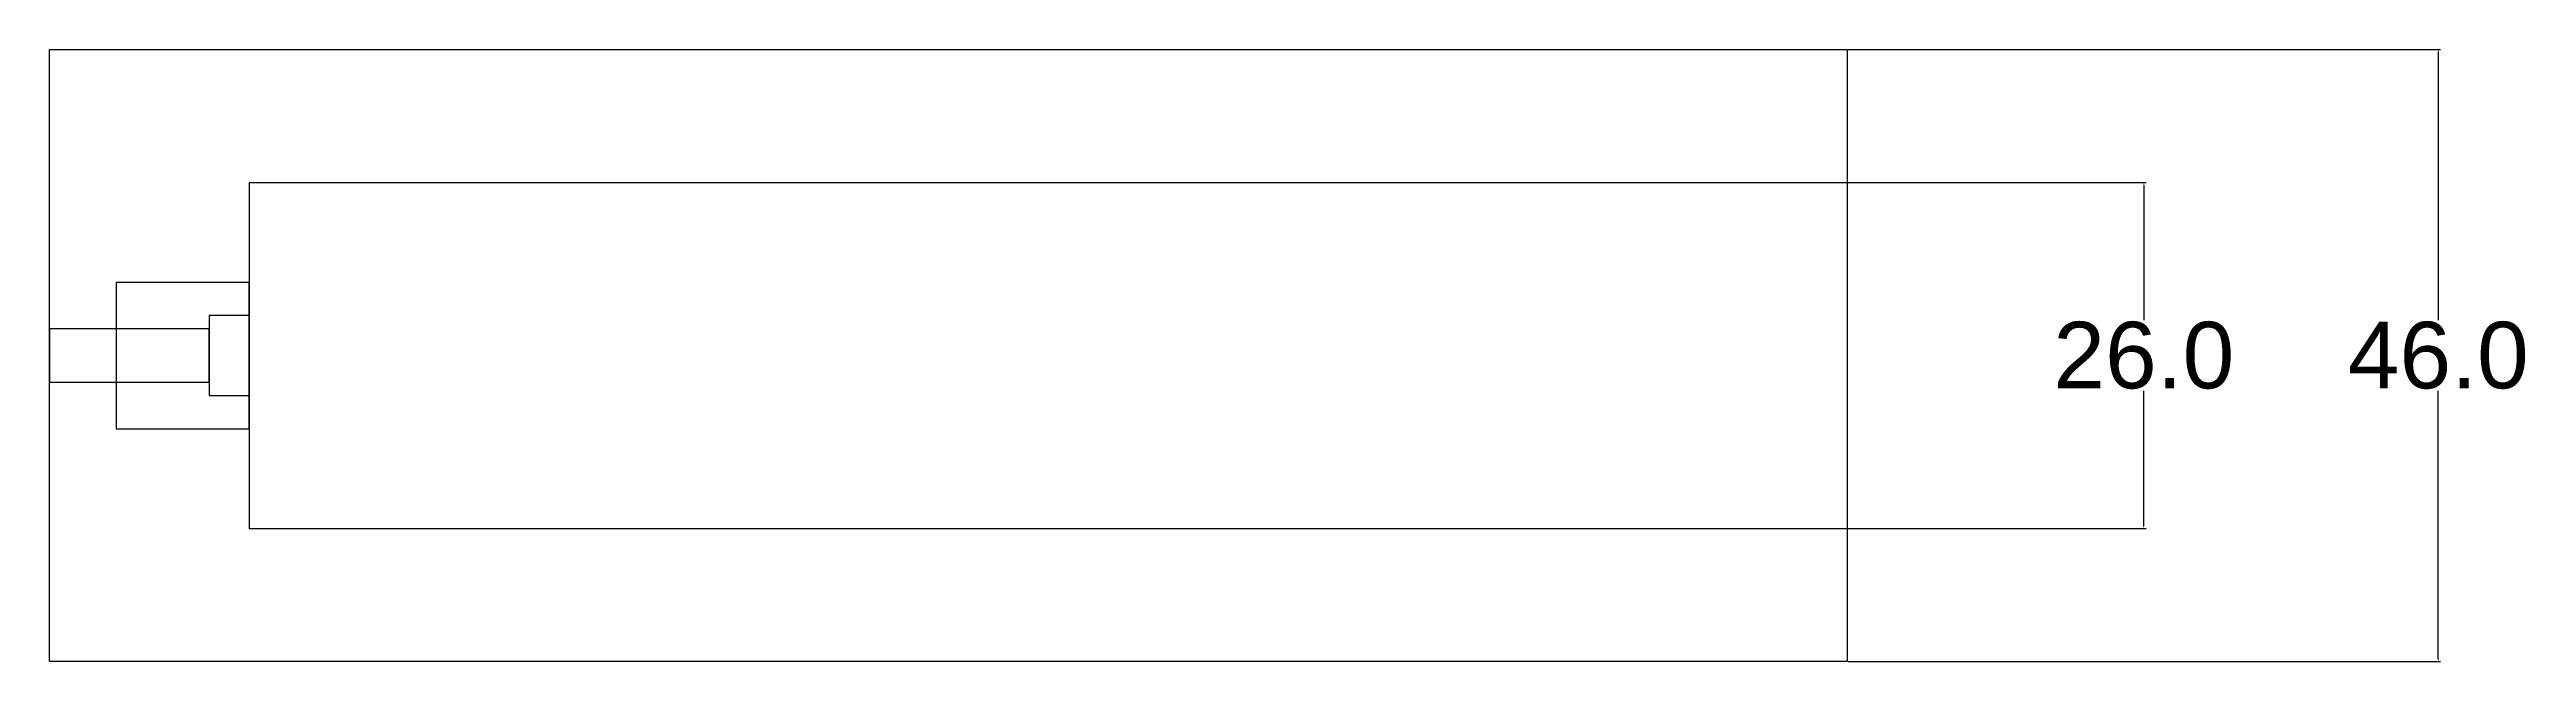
# Model space of a CAD drawing. Header units: inches. Extents: x 40 to 364, y 14 to 266.
# Drawn here: x 178.2 to 364.2, y 13.9 to 59.9 of the extents above; entities that cross this region are included whole.
import ezdxf

# ---------------------------------------------------------------- set-up
doc = ezdxf.new("R2010")
doc.units = ezdxf.units.IN
doc.header["$MEASUREMENT"] = 0
doc.styles.get("Standard").update_dxf_attribs({"font": 'arial.ttf'})
doc.styles.add('样式 1', font='arial.ttf', dxfattribs={"height": 5})
doc.dimstyles.get("Standard").update_dxf_attribs({"dimtxt": 0.18, "dimasz": 0.18, "dimexe": 0.18, "dimexo": 0.0625, "dimgap": 0.09, "dimtad": 0, "dimtih": 1, "dimtoh": 1, "dimdec": 1, "dimzin": 0, "dimdsep": 46, "dimtxsty": 'Standard', "dimcen": 0.09, "dimadec": 0, "dimazin": 0, "dimtfac": 1, "dimtdec": 1, "dimtofl": 0, "dimtmove": 0, "dimatfit": 3, "dimfxl": 1, "dimtolj": 1, "dimtzin": 0, "dimarcsym": 0})

# ---------------------------------------------------------------- blocks, each defined once
blk = doc.blocks.new('*D9')
at = {"color": 0, "lineweight": -2, "transparency": 16777216}
for p, q in [((313.27, 49.92), (335.66, 49.92)), ((335.48, 49.74), (335.48, 39.57)), ((335.48, 24.1), (335.48, 34.28)), ((313.27, 23.92), (335.66, 23.92))]:
    blk.add_line(p, q, dxfattribs=at)
at = {"color": 0, "transparency": 16777216}
for points in [[(335.45, 49.74), (335.51, 49.74), (335.48, 49.92)], [(335.45, 24.1), (335.51, 24.1), (335.48, 23.92)]]:
    blk.add_solid(points, dxfattribs=at)
at = {"layer": 'Defpoints', "color": 0, "transparency": 16777216}
for p in [(313.2, 49.92), (313.2, 23.92), (335.48, 23.92)]:
    blk.add_point(p, dxfattribs=at)
at = {"color": 0, "transparency": 16777216, "insert": (335.48, 36.92), "char_height": 5, "attachment_point": 5, "style": '样式 1'}
blk.add_mtext('\\A1;26.0', dxfattribs=at)
blk = doc.blocks.new('*D10')
at = {"color": 0, "lineweight": -2, "transparency": 16777216}
for p, q in [((313.27, 59.92), (357.77, 59.92)), ((357.59, 59.74), (357.59, 39.57)), ((357.59, 14.1), (357.59, 34.28)), ((313.27, 13.92), (357.77, 13.92))]:
    blk.add_line(p, q, dxfattribs=at)
at = {"color": 0, "transparency": 16777216}
for points in [[(357.56, 59.74), (357.62, 59.74), (357.59, 59.92)], [(357.56, 14.1), (357.62, 14.1), (357.59, 13.92)]]:
    blk.add_solid(points, dxfattribs=at)
at = {"layer": 'Defpoints', "color": 0, "transparency": 16777216}
for p in [(313.2, 59.92), (313.2, 13.92), (357.59, 13.92)]:
    blk.add_point(p, dxfattribs=at)
at = {"color": 0, "transparency": 16777216, "insert": (357.59, 36.92), "char_height": 5, "attachment_point": 5, "style": '样式 1'}
blk.add_mtext('\\A1;46.0', dxfattribs=at)

msp = doc.modelspace()

# ---------------------------------------------------------------- linework, layer by layer
for p, q in [((193.2, 49.92), (313.2, 49.92)), ((193.2, 23.92), (313.2, 23.92))]:
    msp.add_line(p, q)
for points in [[(178.2, 59.92), (313.2, 59.92), (313.2, 13.92), (178.2, 13.92)], [(193.2, 42.42), (183.2, 42.42), (183.2, 31.42), (193.2, 31.42)], [(193.2, 39.92), (190.2, 39.92), (190.2, 33.92), (193.2, 33.92)], [(190.2, 38.92), (178.2, 38.92), (178.2, 34.92), (190.2, 34.92)]]:
    msp.add_lwpolyline(points, close=True)
for points in [[(193.2, 13.92), (178.2, 13.92), (178.2, 59.92), (193.2, 59.92)], [(193.2, 49.92), (193.2, 23.92)]]:
    msp.add_lwpolyline(points)

# ---------------------------------------------------------------- dimensions: what is measured, and where the dimension line sits
dim = msp.add_linear_dim(base=(357.59, 13.92), p1=(313.2, 59.92), p2=(313.2, 13.92), angle=90, dimstyle='Standard', override={"dimtxsty": '样式 1'})
dim.commit()
dim.dimension.update_dxf_attribs({"geometry": '*D10', "text_midpoint": (357.59, 36.92), "dimtype": 160})
dim = msp.add_linear_dim(base=(335.48, 23.92), p1=(313.2, 49.92), p2=(313.2, 23.92), angle=90, dimstyle='Standard', override={"dimtxsty": '样式 1'})
dim.commit()
dim.dimension.update_dxf_attribs({"geometry": '*D9', "text_midpoint": (335.48, 36.92)})

doc.saveas('drawing.dxf')
